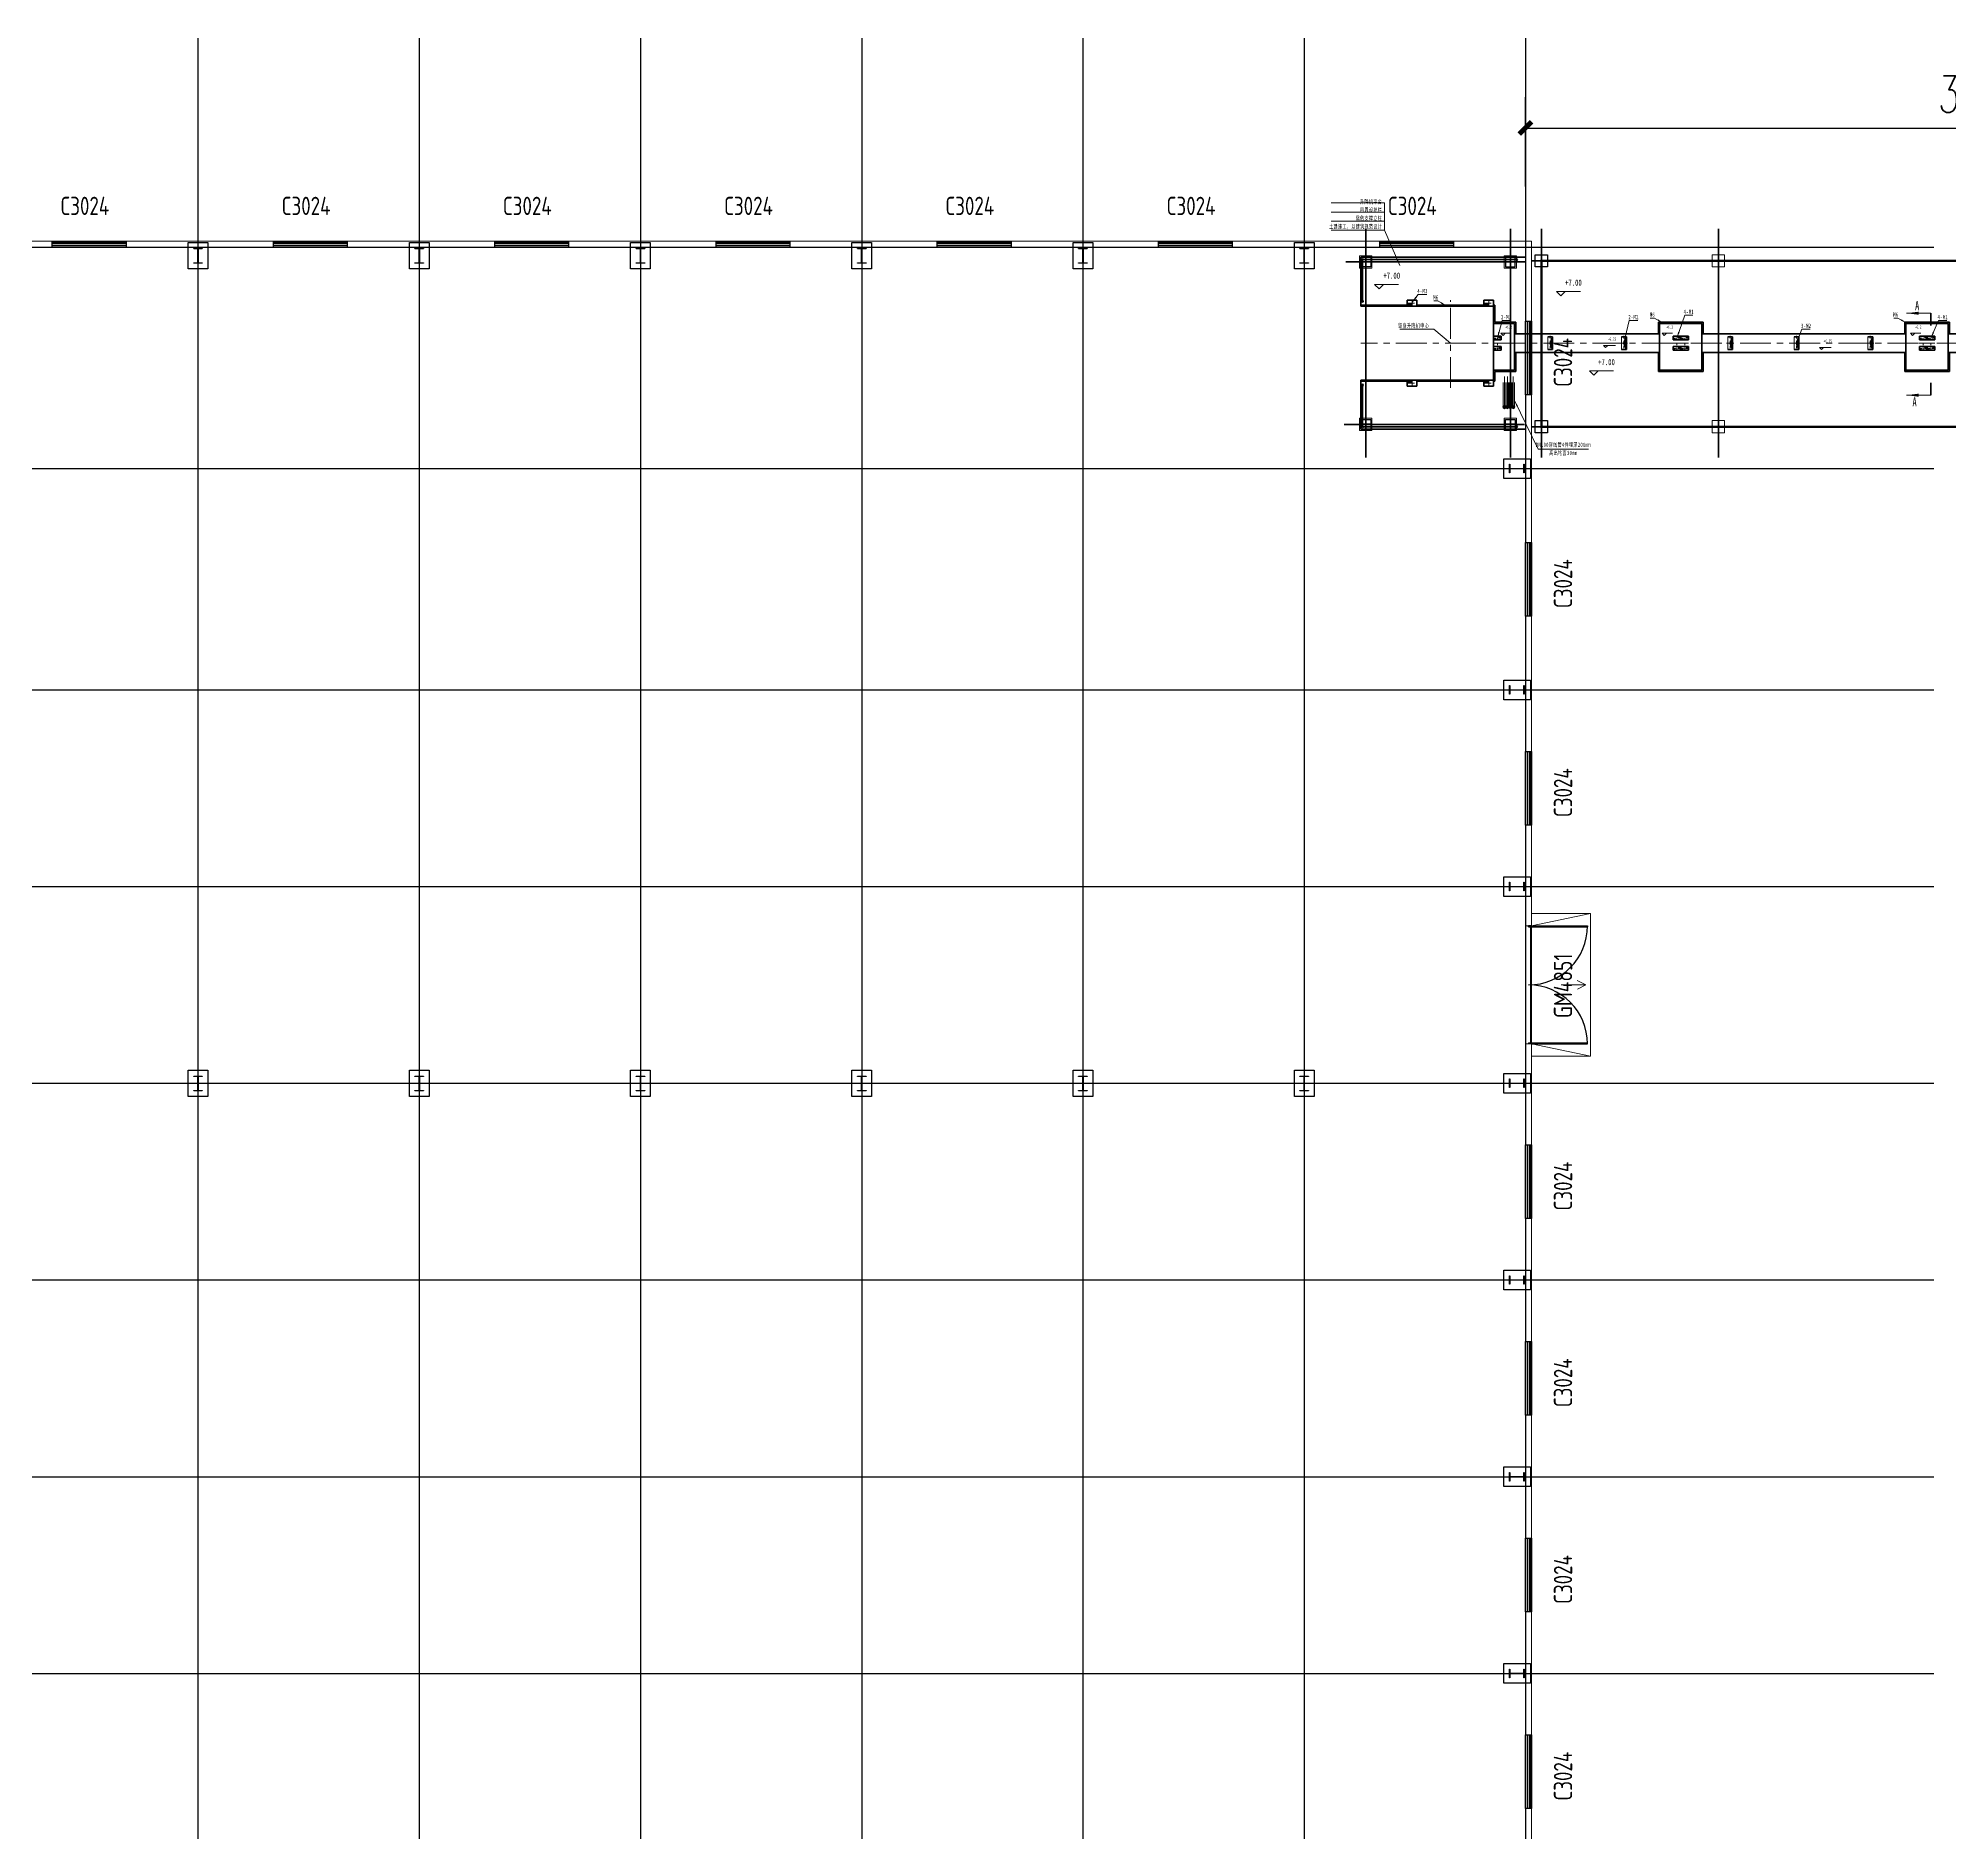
# Model space of a CAD drawing. Header units: metres. Extents: x 497148 to 498044, y 2998751 to 2999627.
# Drawn here: x 497473 to 497550.7, y 2999537.9 to 2999610.9 of the extents above; entities that cross this region are included whole.
import ezdxf
from ezdxf.enums import TextEntityAlignment as Align

# ---------------------------------------------------------------- set-up
doc = ezdxf.new("R2010")
doc.units = ezdxf.units.M
for name, pattern in [('CENTER', [2, 1.25, -0.25, 0.25, -0.25]), ('DASH', [0.35, 0.25, -0.1]), ('中心线', [6350, 1270, -952.5, 3175, -952.5]), ('海诚-轴网线', [4800, 4000, -400, 0, -400]), ('点画线', [18, 12, -2, 2, -2]), ('虚线', [2, 1, -1])]:
    doc.linetypes.add(name, pattern=pattern)
for name, color, linetype, lineweight in [('00_紧固件', 1, 'Continuous', 18), ('A-WALL-可见线', 2, 'Continuous', 18), ('A-门窗号', 7, 'Continuous', 5), ('RMAP-TINN', 7, 'Continuous', 9), ('S-柱', 6, 'Continuous', 9), ('中心线层', 1, 'CENTER', 9), ('剖面线层', 4, 'Continuous', 18), ('尺寸线层', 3, 'Continuous', 18), ('常规模型', 2, 'Continuous', 18), ('桁架-管廊', 6, 'Continuous', 0), ('粗实线层', 7, 'Continuous', 35), ('细实线层', 7, 'Continuous', 18), ('虚线层', 6, '虚线', 18)]:
    doc.layers.add(name, color=color, linetype=linetype, lineweight=lineweight)
for name, color, linetype in [('A-WALL', 4, 'Continuous'), ('A-楼板', 5, 'Continuous'), ('A-窗', 2, 'Continuous'), ('A-门', 2, 'Continuous'), ('DOTE', 1, 'CENTER'), ('PUB_DIM', 3, 'Continuous'), ('S-COLU', 2, 'Continuous'), ('水池', 211, 'Continuous'), ('点划线_绿色', 1, 'Continuous')]:
    doc.layers.add(name, color=color, linetype=linetype)
doc.styles.add('_TCH_DIM_T3', font='SIMPLEX', dxfattribs={"width": 0.705882, "bigfont": 'GBCBIG'})
doc.styles.add('Hztxt-TSSDENG', font='TSSDENG', dxfattribs={"bigfont": 'Hztxt'})
doc.styles.add('标准', font='SimSun.ttf', dxfattribs={"width": 0.667})
doc.dimstyles.new('_TCH_ARCH_M_M&&1', dxfattribs={"dimtxt": 1.4875, "dimasz": 0.5, "dimexe": 1.25, "dimexo": 1.5, "dimgap": 0.63125, "dimtad": 1, "dimzin": 0, "dimdsep": 46, "dimtxsty": '_TCH_DIM_T3', "dimblk": 'ARCHTICK', "dimcen": 0.09, "dimclrt": 7, "dimazin": 2, "dimtfac": 1, "dimtix": 1, "dimtmove": 2, "dimatfit": 3, "dimfxl": 0, "dimtolj": 1, "dimtzin": 0, "dimarcsym": 0})

# ---------------------------------------------------------------- blocks, each defined once
blk = doc.blocks.new('BLOCK1583_2_1')
at = {"layer": '虚线层', "linetype": 'Continuous', "lineweight": 18}
for points in [[(-602, 283), (-677, 133), (-602, 133)], [(-602, 283), (-527, 433), (-602, 433)], [(-182, 283), (-257, 133), (-182, 133)], [(-182, 283), (-107, 433), (-182, 433)]]:
    blk.add_hatch(color=256, dxfattribs=at).paths.add_polyline_path(points, flags=0)
at = {"layer": '中心线层'}
blk.add_line((-107, 283), (-677, 283), dxfattribs=at)
at = {"layer": '中心线层', "linetype": '点画线', "lineweight": 18}
for p, q in [((-602, 133), (-602, 433)), ((-602, 403), (-602, 433)), ((-182, 133), (-182, 433)), ((-182, 403), (-182, 433))]:
    blk.add_line(p, q, dxfattribs=at)
at = {"layer": '粗实线层'}
for p, q in [((-677, 133), (-677, 433)), ((-677, 433), (-527, 433)), ((-527, 133), (-677, 133)), ((-527, 433), (-527, 133)), ((-257, 433), (-107, 433)), ((-257, 433), (-257, 133)), ((-107, 133), (-257, 133)), ((-107, 433), (-107, 133))]:
    blk.add_line(p, q, dxfattribs=at)
at = {"layer": '虚线层', "linetype": '虚线', "lineweight": 18}
for p, q in [((-677, 133), (-602, 283)), ((-527, 433), (-602, 283)), ((-257, 133), (-182, 283)), ((-107, 433), (-182, 283))]:
    blk.add_line(p, q, dxfattribs=at)
blk = doc.blocks.new('BLOCK1363110348_1')
at = {"layer": '剖面线层'}
h = blk.add_hatch(dxfattribs=at)
h.set_pattern_fill('无图案', color=256, style=0, pattern_type=0)
h.set_pattern_definition([(45, (0, 0), (-3.535534, 3.535534), [])])
h.paths.add_polyline_path([(-430, -27), (-430, 50), (-430, 98), (-230, 98), (-230, -27)], flags=0)
at = {"layer": '中心线层', "color": 1, "linetype": 'Continuous', "lineweight": 18}
blk.add_line((-230, 98), (-230, -152), dxfattribs=at)
at = {"layer": '中心线层', "linetype": '点画线', "lineweight": 18}
blk.add_line((-433, -27), (-30, -27), dxfattribs=at)
at = {"layer": '粗实线层'}
for p, q in [((-430, 98), (-30, 98)), ((-430, -152), (-430, 98)), ((-30, 98), (-30, -152)), ((-30, -152), (-430, -152))]:
    blk.add_line(p, q, dxfattribs=at)
blk = doc.blocks.new('A$C47FB0F4E_1')
at = {"layer": '水池', "linetype": 'ByBlock'}
h = blk.add_hatch(dxfattribs=at)
h.set_pattern_fill('AR-CONC', color=2, scale=100, style=0)
h.paths.add_polyline_path([(0, 400), (400, 400), (400, 0), (0, 0)], flags=0)
at = {"layer": '水池', "color": 1, "linetype": 'ByBlock'}
for p, q in [((0, 200), (400, 200)), ((200, 400), (200, 0))]:
    blk.add_line(p, q, dxfattribs=at)
at = {"layer": '水池', "color": 2, "linetype": 'ByBlock'}
blk.add_lwpolyline([(0, 400), (400, 400), (400, 0), (0, 0)], close=True, dxfattribs=at)
blk = doc.blocks.new('BLOCK1363110321')
at = {"layer": '粗实线层'}
h = blk.add_hatch(color=6, dxfattribs=at)
h.paths.add_polyline_path([(-334, 181), (-334, 102), (-334, -79), (-234, 181)], flags=0)
h.paths.add_polyline_path([(-334, 441), (-334, 219), (-334, 181), (-234, 181)], flags=0)
at = {"layer": '中心线层'}
for p, q in [((-84, 181), (-384, 181)), ((-234, -114), (-234, 476))]:
    blk.add_line(p, q, dxfattribs=at)
at = {"layer": '粗实线层', "linetype": 'Continuous', "lineweight": 35}
blk.add_line((-334, -79), (-334, 441), dxfattribs=at)
at = {"layer": '粗实线层'}
for p, q in [((-134, 441), (-334, 441)), ((-234, 181), (-334, 441)), ((-334, -79), (-234, 181)), ((-134, -79), (-334, -79))]:
    blk.add_line(p, q, dxfattribs=at)
at = {"layer": '细实线层', "linetype": 'Continuous'}
blk.add_line((-134, 441), (-134, -79), dxfattribs=at)
blk = doc.blocks.new('*X594')
at = {"layer": '尺寸线层', "linetype": 'Continuous'}
blk.add_hatch(color=4, dxfattribs=at).paths.add_polyline_path([(628, -1435), (499, -1219), (556, -1194)], flags=0)
at = {"layer": '尺寸线层', "color": 4}
for p, q in [((0, 1108), (-2168, 1108)), ((0, 0), (0, 1108)), ((0, 740), (-2168, 740)), ((0, 369), (-2168, 369)), ((0, 0), (0, 0)), ((0, 0), (-2168, 0))]:
    blk.add_line(p, q, dxfattribs=at)
at = {"layer": '尺寸线层', "color": 4, "linetype": 'Continuous'}
blk.add_line((628, -1435), (0, 0), dxfattribs=at)
at = {"layer": '尺寸线层', "color": 4, "insert": (-88, 35), "char_height": 175, "width": 4161.41, "attachment_point": 9, "line_spacing_factor": 1.15057, "style": '标准'}
blk.add_mtext('\\T1.1;升降机平台\\P四周设护栏\\P需做支撑立柱\\P土建施工，以建筑规范设计', dxfattribs=at)
blk = doc.blocks.new('*X595')
at = {"layer": '尺寸线层', "linetype": 'Continuous'}
blk.add_hatch(color=4, dxfattribs=at).paths.add_polyline_path([(778, -572), (567, -435), (607, -387)], flags=0)
at = {"layer": '尺寸线层', "color": 4}
for p, q in [((0, 0), (-1285, 0)), ((99, 0), (0, 0)), ((0, 0), (0, 0))]:
    blk.add_line(p, q, dxfattribs=at)
at = {"layer": '尺寸线层', "color": 4, "linetype": 'Continuous'}
blk.add_line((778, -572), (99, 0), dxfattribs=at)
at = {"layer": '尺寸线层', "color": 4, "insert": (-88, 35), "char_height": 175, "width": 2395.54, "attachment_point": 9, "line_spacing_factor": 1.15057, "style": '标准'}
blk.add_mtext('\\T1.1;竖身升降机中心', dxfattribs=at)
blk = doc.blocks.new('CAXBLOCK3')
at = {"layer": '尺寸线层', "color": 4, "linetype": 'Continuous'}
for p, q in [((-59547, 33236), (-59724, 33413)), ((-59370, 33413), (-59724, 33413)), ((-59547, 33236), (-59370, 33413)), ((-59370, 33413), (-58749, 33413))]:
    blk.add_line(p, q, dxfattribs=at)
at = {"layer": '尺寸线层', "color": 4, "linetype": 'Continuous', "style": '标准', "width": 0.667}
blk.add_text('+7.00', height=250, dxfattribs=at).set_placement((-59370, 33569), align=Align.BOTTOM_LEFT)
blk = doc.blocks.new('CAXBLOCK4')
at = {"layer": '尺寸线层', "color": 4, "linetype": 'Continuous'}
for p, q in [((-60893, 36465), (-61069, 36642)), ((-60716, 36642), (-61069, 36642)), ((-60893, 36465), (-60716, 36642)), ((-60716, 36642), (-60094, 36642))]:
    blk.add_line(p, q, dxfattribs=at)
at = {"layer": '尺寸线层', "color": 4, "linetype": 'Continuous', "style": '标准', "width": 0.667}
blk.add_text('+7.00', height=250, dxfattribs=at).set_placement((-60716, 36798), align=Align.BOTTOM_LEFT)
blk = doc.blocks.new('CAXBLOCK5')
at = {"layer": '尺寸线层', "color": 4, "linetype": 'Continuous'}
for p, q in [((-68284, 36752), (-68461, 36929)), ((-68107, 36929), (-68461, 36929)), ((-68284, 36752), (-68107, 36929)), ((-68107, 36929), (-67486, 36929))]:
    blk.add_line(p, q, dxfattribs=at)
at = {"layer": '尺寸线层', "color": 4, "linetype": 'Continuous', "style": '标准', "width": 0.667}
blk.add_text('+7.00', height=250, dxfattribs=at).set_placement((-68107, 37085), align=Align.BOTTOM_LEFT)
blk = doc.blocks.new('CAXBLOCK10')
at = {"layer": '尺寸线层', "color": 4, "linetype": 'Continuous'}
for p, q in [((-46577, 34849), (-46666, 34938)), ((-46489, 34938), (-46666, 34938)), ((-46577, 34849), (-46489, 34938)), ((-46489, 34938), (-46245, 34938))]:
    blk.add_line(p, q, dxfattribs=at)
at = {"layer": '尺寸线层', "color": 4, "linetype": 'Continuous', "style": '标准', "width": 0.667}
blk.add_text('+6.2', height=125, dxfattribs=at).set_placement((-46489, 35094), align=Align.BOTTOM_LEFT)
blk = doc.blocks.new('CAXBLOCK11')
at = {"layer": '尺寸线层', "color": 4, "linetype": 'Continuous'}
for p, q in [((-56684, 34849), (-56772, 34938)), ((-56596, 34938), (-56772, 34938)), ((-56684, 34849), (-56596, 34938)), ((-56596, 34938), (-56352, 34938))]:
    blk.add_line(p, q, dxfattribs=at)
at = {"layer": '尺寸线层', "color": 4, "linetype": 'Continuous', "style": '标准', "width": 0.667}
blk.add_text('+6.2', height=125, dxfattribs=at).set_placement((-56596, 35094), align=Align.BOTTOM_LEFT)
blk = doc.blocks.new('CAXBLOCK12')
at = {"layer": '尺寸线层', "color": 4, "linetype": 'Continuous'}
for p, q in [((-63235, 34849), (-63323, 34938)), ((-63146, 34938), (-63323, 34938)), ((-63235, 34849), (-63146, 34938)), ((-63146, 34938), (-62903, 34938))]:
    blk.add_line(p, q, dxfattribs=at)
at = {"layer": '尺寸线层', "color": 4, "linetype": 'Continuous', "style": '标准', "width": 0.667}
blk.add_text('+6.2', height=125, dxfattribs=at).set_placement((-63146, 35094), align=Align.BOTTOM_LEFT)
blk = doc.blocks.new('CAXBLOCK15')
at = {"layer": '尺寸线层', "color": 4, "linetype": 'Continuous'}
for p, q in [((-50284, 34278), (-50372, 34366)), ((-50196, 34366), (-50372, 34366)), ((-50284, 34278), (-50196, 34366)), ((-50196, 34366), (-49886, 34366))]:
    blk.add_line(p, q, dxfattribs=at)
at = {"layer": '尺寸线层', "color": 4, "linetype": 'Continuous', "style": '标准', "width": 0.667}
blk.add_text('+6.75', height=125, dxfattribs=at).set_placement((-50196, 34523), align=Align.BOTTOM_LEFT)
blk = doc.blocks.new('CAXBLOCK16')
at = {"layer": '尺寸线层', "color": 4, "linetype": 'Continuous'}
for p, q in [((-59065, 34359), (-59153, 34447)), ((-58976, 34447), (-59153, 34447)), ((-59065, 34359), (-58976, 34447)), ((-58976, 34447), (-58667, 34447))]:
    blk.add_line(p, q, dxfattribs=at)
at = {"layer": '尺寸线层', "color": 4, "linetype": 'Continuous', "style": '标准', "width": 0.667}
blk.add_text('+6.75', height=125, dxfattribs=at).set_placement((-58976, 34603), align=Align.BOTTOM_LEFT)
blk = doc.blocks.new('*X596')
at = {"layer": '尺寸线层', "linetype": 'Continuous'}
blk.add_hatch(color=4, dxfattribs=at).paths.add_polyline_path([(-1982, 1973), (-1845, 1762), (-1901, 1735)], flags=0)
at = {"layer": '尺寸线层', "color": 4, "linetype": 'Continuous'}
blk.add_line((-1982, 1973), (-1025, 0), dxfattribs=at)
at = {"layer": '尺寸线层', "color": 4}
blk.add_line((-1025, 0), (1025, 0), dxfattribs=at)
at = {"layer": '尺寸线层', "color": 4, "char_height": 175, "attachment_point": 5, "line_spacing_factor": 1.15057, "style": '标准'}
for s, insert, width in [('\\T1.1;DN100穿线管4件埋深200mm', (0, 166), 4098.81), ('\\T1.1;高出地面30mm', (0, -166), 2096.62)]:
    blk.add_mtext(s, dxfattribs=dict(at, insert=insert, width=width))
blk = doc.blocks.new('*X597')
at = {"layer": '尺寸线层'}
for points in [[(-1000, 0), (-500, -62), (-500, 62)], [(-1000, -3333), (-500, -3396), (-500, -3271)]]:
    blk.add_hatch(color=0, dxfattribs=at).paths.add_polyline_path(points, flags=0)
at = {"layer": '尺寸线层', "color": 0}
for p, q in [((0, 0), (-1000, 0)), ((0, -3333), (-1000, -3333))]:
    blk.add_line(p, q, dxfattribs=at)
at = {"layer": '尺寸线层', "color": 0, "linetype": 'Continuous', "lineweight": 35}
for p, q in [((0, -500), (0, 0)), ((0, -3333), (0, -2833))]:
    blk.add_line(p, q, dxfattribs=at)
at = {"layer": '尺寸线层', "color": 0, "char_height": 375, "width": 750, "attachment_point": 5, "line_spacing_factor": 1.15057, "style": '标准'}
for insert in [(-554, 311), (-660, -3603)]:
    blk.add_mtext('\\T1.1;A', dxfattribs=dict(at, insert=insert))
blk = doc.blocks.new('*X601')
at = {"layer": '尺寸线层', "linetype": 'Continuous'}
blk.add_hatch(color=4, dxfattribs=at).paths.add_polyline_path([(-477, -714), (-407, -473), (-349, -497)], flags=0)
at = {"layer": '尺寸线层', "color": 4, "linetype": 'Continuous'}
blk.add_line((-477, -714), (-168, 0), dxfattribs=at)
at = {"layer": '尺寸线层', "color": 4}
blk.add_line((-168, 0), (168, 0), dxfattribs=at)
at = {"layer": '尺寸线层', "color": 4, "insert": (0, 137), "char_height": 175, "width": 672.18, "attachment_point": 5, "line_spacing_factor": 1.15057, "style": '标准'}
blk.add_mtext('\\T1.1;4-M1', dxfattribs=at)
blk = doc.blocks.new('*X602')
at = {"layer": '尺寸线层', "linetype": 'Continuous'}
blk.add_hatch(color=4, dxfattribs=at).paths.add_polyline_path([(-488, -928), (-436, -682), (-377, -702)], flags=0)
at = {"layer": '尺寸线层', "color": 4, "linetype": 'Continuous'}
blk.add_line((-488, -928), (-168, 0), dxfattribs=at)
at = {"layer": '尺寸线层', "color": 4}
blk.add_line((-168, 0), (168, 0), dxfattribs=at)
at = {"layer": '尺寸线层', "color": 4, "insert": (0, 137), "char_height": 175, "width": 672.18, "attachment_point": 5, "line_spacing_factor": 1.15057, "style": '标准'}
blk.add_mtext('\\T1.1;4-M1', dxfattribs=at)
blk = doc.blocks.new('*X603')
at = {"layer": '尺寸线层', "linetype": 'Continuous'}
blk.add_hatch(color=4, dxfattribs=at).paths.add_polyline_path([(-359, -714), (-324, -465), (-264, -481)], flags=0)
at = {"layer": '尺寸线层', "color": 4, "linetype": 'Continuous'}
blk.add_line((-359, -714), (-167, 0), dxfattribs=at)
at = {"layer": '尺寸线层', "color": 4}
blk.add_line((-167, 0), (167, 0), dxfattribs=at)
at = {"layer": '尺寸线层', "color": 4, "insert": (0, 137), "char_height": 175, "width": 666.96, "attachment_point": 5, "line_spacing_factor": 1.15057, "style": '标准'}
blk.add_mtext('\\T1.1;2-M1', dxfattribs=at)
blk = doc.blocks.new('*X605')
at = {"layer": '尺寸线层', "linetype": 'Continuous'}
blk.add_hatch(color=4, dxfattribs=at).paths.add_polyline_path([(-389, -572), (-329, -327), (-270, -350)], flags=0)
at = {"layer": '尺寸线层', "color": 4, "linetype": 'Continuous'}
blk.add_line((-389, -572), (-169, 0), dxfattribs=at)
at = {"layer": '尺寸线层', "color": 4}
blk.add_line((-169, 0), (169, 0), dxfattribs=at)
at = {"layer": '尺寸线层', "color": 4, "insert": (0, 137), "char_height": 175, "width": 677.4, "attachment_point": 5, "line_spacing_factor": 1.15057, "style": '标准'}
blk.add_mtext('\\T1.1;3-M2', dxfattribs=at)
blk = doc.blocks.new('*X606')
at = {"layer": '尺寸线层', "linetype": 'Continuous'}
blk.add_hatch(color=4, dxfattribs=at).paths.add_polyline_path([(-388, -924), (-361, -674), (-300, -688)], flags=0)
at = {"layer": '尺寸线层', "color": 4, "linetype": 'Continuous'}
blk.add_line((-388, -924), (-170, 0), dxfattribs=at)
at = {"layer": '尺寸线层', "color": 4}
blk.add_line((-170, 0), (170, 0), dxfattribs=at)
at = {"layer": '尺寸线层', "color": 4, "insert": (0, 137), "char_height": 175, "width": 680, "attachment_point": 5, "line_spacing_factor": 1.15057, "style": '标准'}
blk.add_mtext('\\T1.1;2-M2', dxfattribs=at)
blk = doc.blocks.new('*X607')
at = {"layer": '尺寸线层', "linetype": 'Continuous'}
blk.add_hatch(color=4, dxfattribs=at).paths.add_polyline_path([(-425, -314), (-292, -100), (-243, -139)], flags=0)
at = {"layer": '尺寸线层', "color": 4, "linetype": 'Continuous'}
blk.add_line((-425, -314), (-171, 0), dxfattribs=at)
at = {"layer": '尺寸线层', "color": 4}
blk.add_line((-171, 0), (171, 0), dxfattribs=at)
at = {"layer": '尺寸线层', "color": 4, "insert": (0, 137), "char_height": 175, "width": 685.22, "attachment_point": 5, "line_spacing_factor": 1.15057, "style": '标准'}
blk.add_mtext('\\T1.1;4-M3', dxfattribs=at)
blk = doc.blocks.new('*X609')
at = {"layer": '尺寸线层', "linetype": 'Continuous'}
blk.add_hatch(color=4, dxfattribs=at).paths.add_polyline_path([(442, -206), (209, -108), (240, -54)], flags=0)
at = {"layer": '尺寸线层', "color": 4}
blk.add_line((83, 0), (-83, 0), dxfattribs=at)
at = {"layer": '尺寸线层', "color": 4, "linetype": 'Continuous'}
blk.add_line((442, -206), (83, 0), dxfattribs=at)
at = {"layer": '尺寸线层', "color": 4, "insert": (0, 137), "char_height": 175, "width": 350, "attachment_point": 5, "line_spacing_factor": 1.15057, "style": '标准'}
blk.add_mtext('\\T1.1;M6', dxfattribs=at)
blk = doc.blocks.new('*X610')
at = {"layer": '尺寸线层', "linetype": 'Continuous'}
blk.add_hatch(color=4, dxfattribs=at).paths.add_polyline_path([(442, -206), (209, -108), (240, -54)], flags=0)
at = {"layer": '尺寸线层', "color": 4}
blk.add_line((83, 0), (-83, 0), dxfattribs=at)
at = {"layer": '尺寸线层', "color": 4, "linetype": 'Continuous'}
blk.add_line((442, -206), (83, 0), dxfattribs=at)
at = {"layer": '尺寸线层', "color": 4, "insert": (0, 137), "char_height": 175, "width": 350, "attachment_point": 5, "line_spacing_factor": 1.15057, "style": '标准'}
blk.add_mtext('\\T1.1;M6', dxfattribs=at)
blk = doc.blocks.new('*X611')
at = {"layer": '尺寸线层', "linetype": 'Continuous'}
blk.add_hatch(color=4, dxfattribs=at).paths.add_polyline_path([(442, -206), (209, -108), (240, -54)], flags=0)
at = {"layer": '尺寸线层', "color": 4}
blk.add_line((83, 0), (-83, 0), dxfattribs=at)
at = {"layer": '尺寸线层', "color": 4, "linetype": 'Continuous'}
blk.add_line((442, -206), (83, 0), dxfattribs=at)
at = {"layer": '尺寸线层', "color": 4, "insert": (0, 137), "char_height": 175, "width": 350, "attachment_point": 5, "line_spacing_factor": 1.15057, "style": '标准'}
blk.add_mtext('\\T1.1;M6', dxfattribs=at)
blk = doc.blocks.new('A$Ce080179e')
at = {"layer": '00_紧固件'}
blk.add_line((9.426, 16.3), (9.086, 16.3), dxfattribs=at)
at = {"layer": '中心线层'}
for p, q in [((6.936, 17.083), (6.936, 20.65)), ((67.971, 18.9), (3.296, 18.9)), ((16.619, 18.9), (15.971, 18.9)), ((26.639, 18.9), (25.991, 18.9)), ((9.136, 16.3), (9.136, 17.8)), ((9.256, 16.3), (9.256, 17.8)), ((9.376, 16.3), (9.376, 17.8)), ((9.496, 16.3), (9.496, 17.8)), ((9.136, 16.247), (9.136, 16.353)), ((9.256, 16.247), (9.256, 16.353)), ((9.376, 16.247), (9.376, 16.353)), ((9.376, 16.247), (9.376, 16.353)), ((9.496, 16.247), (9.496, 16.353)), ((9.496, 16.247), (9.496, 16.353)), ((9.083, 16.3), (9.189, 16.3)), ((9.203, 16.3), (9.309, 16.3)), ((9.323, 16.3), (9.429, 16.3)), ((9.323, 16.3), (9.429, 16.3)), ((9.443, 16.3), (9.549, 16.3)), ((9.443, 16.3), (9.549, 16.3))]:
    blk.add_line(p, q, dxfattribs=at)
at = {"layer": '桁架-管廊', "linetype": 'DASH', "const_width": 0.1}
blk.add_lwpolyline([(10.641, 15.5), (10.641, 22.25), (48.286, 22.25), (48.286, 15.5)], close=True, dxfattribs=at)
at = {"layer": '粗实线层'}
for p, q in [((3.296, 20.4), (3.296, 22.4)), ((3.296, 22.4), (9.991, 22.4)), ((5.176, 20.45), (3.296, 20.45)), ((8.696, 20.4), (3.296, 20.4)), ((8.296, 20.45), (5.576, 20.45)), ((8.746, 20.45), (8.696, 20.45)), ((8.696, 18.9), (8.696, 20.4)), ((8.746, 19.75), (8.746, 20.45)), ((9.546, 19.7), (8.696, 19.7)), ((9.596, 19.75), (8.746, 19.75)), ((9.546, 19.7), (9.546, 17.8)), ((9.596, 19.75), (9.596, 19.275)), ((8.696, 18.9), (8.696, 17.4)), ((8.696, 18.9), (8.696, 17.4)), ((15.446, 19.275), (9.546, 19.275)), ((15.446, 18.9), (15.446, 19.275)), ((17.166, 18.9), (17.166, 19.275)), ((25.466, 19.275), (17.166, 19.275)), ((25.466, 18.9), (25.466, 19.275)), ((27.186, 18.9), (27.186, 19.275)), ((35.486, 19.275), (27.186, 19.275)), ((15.446, 18.525), (9.546, 18.525)), ((9.596, 18.525), (9.596, 17.75)), ((25.466, 18.525), (17.166, 18.525)), ((35.486, 18.525), (27.186, 18.525)), ((8.696, 17.4), (3.296, 17.4)), ((3.296, 17.4), (3.296, 15.4)), ((5.176, 17.35), (3.296, 17.35)), ((8.296, 17.35), (5.576, 17.35)), ((9.546, 17.8), (8.696, 17.8)), ((8.746, 17.35), (8.696, 17.35)), ((9.596, 17.75), (8.746, 17.75)), ((8.746, 17.75), (8.746, 17.35)), ((3.296, 15.4), (9.991, 15.4))]:
    blk.add_line(p, q, dxfattribs=at)
at = {"layer": '粗实线层', "color": 2}
for p, q in [((3.364, 22.271), (3.364, 20.631)), ((3.394, 22.301), (9.604, 22.301)), ((3.364, 15.529), (3.364, 17.169)), ((3.394, 15.499), (9.604, 15.499))]:
    blk.add_line(p, q, dxfattribs=at)
at = {"layer": '粗实线层', "lineweight": 35}
for p, q in [((15.396, 19.75), (17.216, 19.75)), ((15.396, 19.75), (15.396, 19.275)), ((16.316, 19.7), (15.446, 19.7)), ((15.446, 19.7), (15.446, 17.8)), ((16.316, 19.7), (17.166, 19.7)), ((17.166, 19.7), (17.166, 17.8)), ((17.216, 19.75), (17.216, 19.275)), ((25.416, 19.75), (27.236, 19.75)), ((25.416, 19.75), (25.416, 19.275)), ((26.336, 19.7), (25.466, 19.7)), ((25.466, 19.7), (25.466, 17.8)), ((26.336, 19.7), (27.186, 19.7)), ((27.186, 19.7), (27.186, 17.8)), ((27.236, 19.75), (27.236, 19.275)), ((15.396, 18.525), (15.396, 17.75)), ((17.216, 18.525), (17.216, 17.75)), ((25.416, 18.525), (25.416, 17.75)), ((27.236, 18.525), (27.236, 17.75)), ((15.396, 17.75), (17.216, 17.75)), ((15.446, 17.8), (17.166, 17.8)), ((25.416, 17.75), (27.236, 17.75)), ((25.466, 17.8), (27.186, 17.8))]:
    blk.add_line(p, q, dxfattribs=at)
at = {"layer": '粗实线层', "color": 2}
for centre in [(3.364, 22.301), (9.634, 22.301), (3.364, 20.601), (3.364, 17.199), (3.364, 15.499), (9.634, 15.499)]:
    blk.add_circle(centre, 0.03, dxfattribs=at)
at = {"layer": '粗实线层'}
for centre in [(9.136, 16.3), (9.256, 16.3), (9.376, 16.3), (9.496, 16.3)]:
    blk.add_circle(centre, 0.05, dxfattribs=at)
at = {"layer": '虚线层'}
for p, q in [((9.086, 16.3), (9.086, 17.8)), ((9.186, 16.3), (9.186, 17.8)), ((9.206, 16.3), (9.206, 17.8)), ((9.306, 16.3), (9.306, 17.8)), ((9.326, 16.3), (9.326, 17.8)), ((9.326, 16.3), (9.326, 17.8)), ((9.426, 16.3), (9.426, 17.8)), ((9.446, 16.3), (9.446, 17.8)), ((9.446, 16.3), (9.446, 17.8)), ((9.546, 16.3), (9.546, 17.8))]:
    blk.add_line(p, q, dxfattribs=at)
at = {"layer": '中心线层', "xscale": 0.001, "yscale": 0.001, "zscale": 0.001, "rotation": 180}
for p in [(10.762, 19.081), (13.762, 19.081), (18.082, 19.081), (20.782, 19.081), (23.782, 19.081)]:
    blk.add_blockref('BLOCK1363110321', p, dxfattribs=at)
at = {"layer": '尺寸线层', "xscale": 0.001, "yscale": 0.001, "zscale": 0.001}
for name, p in [('*X594', (4.249, 23.495)), ('*X607', (5.801, 20.883)), ('*X611', (6.34, 20.621)), ('*X602', (16.634, 20.038)), ('*X595', (6.158, 19.471)), ('*X603', (9.205, 19.824)), ('*X606', (14.384, 19.824)), ('*X610', (15.15, 19.924)), ('*X605', (21.405, 19.471)), ('*X609', (25.055, 19.924)), ('*X601', (26.963, 19.824)), ('*X596', (11.528, 14.595))]:
    blk.add_blockref(name, p, dxfattribs=at)
at = {"layer": '尺寸线层', "color": 4, "linetype": 'Continuous', "xscale": 0.001, "yscale": 0.001, "zscale": 0.001}
for name in ['CAXBLOCK5', 'CAXBLOCK4', 'CAXBLOCK12', 'CAXBLOCK11', 'CAXBLOCK10', 'CAXBLOCK16', 'CAXBLOCK15', 'CAXBLOCK3']:
    blk.add_blockref(name, (72.316, -15.637), dxfattribs=at)
at = {"layer": '尺寸线层', "color": 4, "xscale": 0.001, "yscale": 0.001, "zscale": 0.001}
blk.add_blockref('*X597', (26.486, 20.118), dxfattribs=at)
at = {"layer": '水池', "color": 5, "linetype": 'ByBlock', "xscale": 0.001, "yscale": 0.001, "zscale": 0.001, "rotation": 180}
for p in [(3.696, 22.4), (3.696, 15.8), (9.576, 15.8)]:
    blk.add_blockref('A$C47FB0F4E_1', p, dxfattribs=at)
at = {"layer": '水池', "color": 5, "linetype": 'ByBlock', "xscale": -0.001, "yscale": 0.001, "zscale": 0.001}
blk.add_blockref('A$C47FB0F4E_1', (9.576, 22), dxfattribs=at)
at = {"layer": '粗实线层', "xscale": -0.001, "yscale": 0.001, "zscale": 0.001, "rotation": 180}
for p in [(5.606, 20.498), (8.726, 20.498)]:
    blk.add_blockref('BLOCK1363110348_1', p, dxfattribs=at)
at = {"layer": '粗实线层', "xscale": 0.001, "yscale": 0.001, "zscale": 0.001}
for p in [(5.606, 17.301), (8.726, 17.301)]:
    blk.add_blockref('BLOCK1363110348_1', p, dxfattribs=at)
at = {"layer": '虚线层', "xscale": -0.001, "yscale": 0.001, "zscale": 0.001, "rotation": 90}
for p in [(9.129, 18.508), (16.429, 18.508), (16.749, 18.508), (26.449, 18.508), (26.769, 18.508)]:
    blk.add_blockref('BLOCK1583_2_1', p, dxfattribs=at)
blk = doc.blocks.new('ZQWS_C3024 - ZQWS_C3024-1066933-F1一层 工作_464')
at = {"color": 0}
for p, q in [((-1500, -125), (-1500, 125)), ((-1500, 125), (1500, 125)), ((-1500, 42), (1500, 42)), ((1500, 125), (1500, -125)), ((-1500, -42), (1500, -42)), ((1500, -125), (-1500, -125))]:
    blk.add_line(p, q, dxfattribs=at)
blk = doc.blocks.new('海诚-双扇-平开-无视窗 - 4800 x 5100mm-1069299-F1一层 工作_464')
at = {"color": 0}
for p, q in [((-2400, 2400), (-2360, 2400)), ((-2400, 125), (-2400, 2400)), ((-2360, 0), (-2360, 2400)), ((2400, 2400), (2360, 2400)), ((2360, 0), (2360, 2400)), ((2400, 125), (2400, 2400)), ((-2400, 125), (-2400, 0)), ((-2360, 0), (-2400, 0)), ((2400, 125), (2400, 0)), ((2360, 0), (2400, 0))]:
    blk.add_line(p, q, dxfattribs=at)
for centre, start, end in [((-2400, 0), 360, 90), ((2400, 0), 90, 180)]:
    blk.add_arc(centre, 2400, start, end, dxfattribs=at)
blk = doc.blocks.new('入门坡道 - 入门坡道-1105300-F1一层 工作_464')
at = {"layer": '常规模型'}
for p, q in [((-2947, -2269), (-2947, 131)), ((-2947, 131), (-2447, 131)), ((-2447, 131), (-2947, -2269)), ((-2407, 131), (2313, 131)), ((2353, 131), (2853, 131)), ((2853, -2269), (2353, 131)), ((2853, 131), (2853, -2269)), ((2853, -2269), (-2947, -2269))]:
    blk.add_line(p, q, dxfattribs=at)
blk = doc.blocks.new('入门坡道 - 入门坡道 - 200-1_464')
at = {"layer": '常规模型'}
for q in [(-47, -1069), (-214, -1741), (127, -1728)]:
    blk.add_line((-47, -2069), q, dxfattribs=at)
blk.add_blockref('入门坡道 - 入门坡道-1105300-F1一层 工作_464', (0, 0), dxfattribs=at)
blk = doc.blocks.new('混凝土-矩形-柱 - 500 x 500 mm-1088432-F1一层 工作_464')
at = {"layer": 'S-柱'}
blk.add_lwpolyline([(-250, -250), (-250, 250), (250, 250), (250, -250), (-250, -250)], close=True, dxfattribs=at)
blk = doc.blocks.new('混凝土-矩形-柱 - 500 x 500 mm-1101752-F1一层 工作_464')
at = {"layer": 'S-柱'}
blk.add_lwpolyline([(-250, -250), (-250, 250), (250, 250), (250, -250), (-250, -250)], close=True, dxfattribs=at)
blk = doc.blocks.new('45325424235')
at = {"layer": 'S-COLU'}
for points in [[(458973, 233401), (459773, 233401), (459773, 232326), (458973, 232326)], [(467973, 233401), (468773, 233401), (468773, 232326), (467973, 232326)], [(476973, 233401), (477773, 233401), (477773, 232326), (476973, 232326)], [(485973, 233401), (486773, 233401), (486773, 232326), (485973, 232326)], [(494973, 233401), (495773, 233401), (495773, 232326), (494973, 232326)], [(503973, 233401), (504773, 233401), (504773, 232326), (503973, 232326)], [(459198, 233151), (459548, 233151), (459548, 233137), (459378, 233137), (459378, 232565), (459548, 232565), (459548, 232551), (459198, 232551), (459198, 232565), (459368, 232565), (459368, 233137), (459198, 233137)], [(468198, 233151), (468548, 233151), (468548, 233137), (468378, 233137), (468378, 232565), (468548, 232565), (468548, 232551), (468198, 232551), (468198, 232565), (468368, 232565), (468368, 233137), (468198, 233137)], [(477198, 233151), (477548, 233151), (477548, 233137), (477378, 233137), (477378, 232565), (477548, 232565), (477548, 232551), (477198, 232551), (477198, 232565), (477368, 232565), (477368, 233137), (477198, 233137)], [(486198, 233151), (486548, 233151), (486548, 233137), (486378, 233137), (486378, 232565), (486548, 232565), (486548, 232551), (486198, 232551), (486198, 232565), (486368, 232565), (486368, 233137), (486198, 233137)], [(495198, 233151), (495548, 233151), (495548, 233137), (495378, 233137), (495378, 232565), (495548, 232565), (495548, 232551), (495198, 232551), (495198, 232565), (495368, 232565), (495368, 233137), (495198, 233137)], [(504198, 233151), (504548, 233151), (504548, 233137), (504378, 233137), (504378, 232565), (504548, 232565), (504548, 232551), (504198, 232551), (504198, 232565), (504368, 232565), (504368, 233137), (504198, 233137)], [(514273, 232901), (514273, 232401), (513773, 232401), (513773, 232901)], [(514273, 226151), (514273, 225651), (513773, 225651), (513773, 226151)], [(513573, 224601), (513573, 223801), (512498, 223801), (512498, 224601)], [(513323, 224376), (513323, 224026), (513309, 224026), (513309, 224196), (512737, 224196), (512737, 224026), (512723, 224026), (512723, 224376), (512737, 224376), (512737, 224206), (513309, 224206), (513309, 224376)], [(513573, 215601), (513573, 214801), (512498, 214801), (512498, 215601)], [(513323, 215376), (513323, 215026), (513309, 215026), (513309, 215196), (512737, 215196), (512737, 215026), (512723, 215026), (512723, 215376), (512737, 215376), (512737, 215206), (513309, 215206), (513309, 215376)], [(513573, 207601), (513573, 206801), (512498, 206801), (512498, 207601)], [(513323, 207376), (513323, 207026), (513309, 207026), (513309, 207196), (512737, 207196), (512737, 207026), (512723, 207026), (512723, 207376), (512737, 207376), (512737, 207206), (513309, 207206), (513309, 207376)], [(458973, 199738), (459773, 199738), (459773, 198663), (458973, 198663)], [(459198, 199488), (459548, 199488), (459548, 199474), (459378, 199474), (459378, 198902), (459548, 198902), (459548, 198888), (459198, 198888), (459198, 198902), (459368, 198902), (459368, 199474), (459198, 199474)], [(467973, 199738), (468773, 199738), (468773, 198663), (467973, 198663)], [(468198, 199488), (468548, 199488), (468548, 199474), (468378, 199474), (468378, 198902), (468548, 198902), (468548, 198888), (468198, 198888), (468198, 198902), (468368, 198902), (468368, 199474), (468198, 199474)], [(476973, 199738), (477773, 199738), (477773, 198663), (476973, 198663)], [(477198, 199488), (477548, 199488), (477548, 199474), (477378, 199474), (477378, 198902), (477548, 198902), (477548, 198888), (477198, 198888), (477198, 198902), (477368, 198902), (477368, 199474), (477198, 199474)], [(485973, 199738), (486773, 199738), (486773, 198663), (485973, 198663)], [(486198, 199488), (486548, 199488), (486548, 199474), (486378, 199474), (486378, 198902), (486548, 198902), (486548, 198888), (486198, 198888), (486198, 198902), (486368, 198902), (486368, 199474), (486198, 199474)], [(494973, 199738), (495773, 199738), (495773, 198663), (494973, 198663)], [(495198, 199488), (495548, 199488), (495548, 199474), (495378, 199474), (495378, 198902), (495548, 198902), (495548, 198888), (495198, 198888), (495198, 198902), (495368, 198902), (495368, 199474), (495198, 199474)], [(503973, 199738), (504773, 199738), (504773, 198663), (503973, 198663)], [(504198, 199488), (504548, 199488), (504548, 199474), (504378, 199474), (504378, 198902), (504548, 198902), (504548, 198888), (504198, 198888), (504198, 198902), (504368, 198902), (504368, 199474), (504198, 199474)], [(513573, 199601), (513573, 198801), (512498, 198801), (512498, 199601)], [(513323, 199376), (513323, 199026), (513309, 199026), (513309, 199196), (512737, 199196), (512737, 199026), (512723, 199026), (512723, 199376), (512737, 199376), (512737, 199206), (513309, 199206), (513309, 199376)], [(513573, 191601), (513573, 190801), (512498, 190801), (512498, 191601)], [(513323, 191376), (513323, 191026), (513309, 191026), (513309, 191196), (512737, 191196), (512737, 191026), (512723, 191026), (512723, 191376), (512737, 191376), (512737, 191206), (513309, 191206), (513309, 191376)], [(513573, 183601), (513573, 182801), (512498, 182801), (512498, 183601)], [(513323, 183376), (513323, 183026), (513309, 183026), (513309, 183196), (512737, 183196), (512737, 183026), (512723, 183026), (512723, 183376), (512737, 183376), (512737, 183206), (513309, 183206), (513309, 183376)], [(513573, 175601), (513573, 174801), (512498, 174801), (512498, 175601)], [(513323, 175376), (513323, 175026), (513309, 175026), (513309, 175196), (512737, 175196), (512737, 175026), (512723, 175026), (512723, 175376), (512737, 175376), (512737, 175206), (513309, 175206), (513309, 175376)]]:
    blk.add_lwpolyline(points, close=True, dxfattribs=at)
blk = doc.blocks.new('A$Ca9a93b5c')
blk.add_lwpolyline([(17, 140.37), (147, 140.37), (147, 8.37), (17, 8.37)], close=True)
at = {"layer": 'A-WALL', "lineweight": 18}
for p, q in [((87.075, 140.62), (81.075, 140.62)), ((81.075, 140.37), (87.075, 140.37)), ((87.075, 140.37), (87.075, 140.62)), ((96.075, 140.62), (90.075, 140.62)), ((90.075, 140.62), (90.075, 140.37)), ((90.075, 140.37), (96.075, 140.37)), ((96.075, 140.37), (96.075, 140.62)), ((105.075, 140.62), (99.075, 140.62)), ((99.075, 140.62), (99.075, 140.37)), ((99.075, 140.37), (105.075, 140.37)), ((105.075, 140.37), (105.075, 140.62)), ((114.075, 140.62), (108.075, 140.62)), ((108.075, 140.62), (108.075, 140.37)), ((108.075, 140.37), (114.075, 140.37)), ((114.075, 140.37), (114.075, 140.62)), ((123.075, 140.62), (117.075, 140.62)), ((117.075, 140.62), (117.075, 140.37)), ((117.075, 140.37), (123.075, 140.37)), ((123.075, 140.37), (123.075, 140.62)), ((132.075, 140.62), (126.075, 140.62)), ((126.075, 140.62), (126.075, 140.37)), ((126.075, 140.37), (132.075, 140.37)), ((132.075, 140.37), (132.075, 140.62)), ((141.075, 140.62), (135.075, 140.62)), ((135.075, 140.62), (135.075, 140.37)), ((135.075, 140.37), (141.075, 140.37)), ((141.075, 140.37), (141.075, 140.62)), ((147, 140.62), (144.075, 140.62)), ((144.075, 140.62), (144.075, 140.37)), ((144.075, 140.37), (147, 140.37)), ((147.25, 140.62), (147, 140.62)), ((147, 140.37), (147, 137.37)), ((147.25, 137.37), (147.25, 140.62)), ((147, 137.37), (147.25, 137.37)), ((147.25, 134.37), (147, 134.37)), ((147, 134.37), (147, 128.37)), ((147.25, 128.37), (147.25, 134.37)), ((147, 128.37), (147.25, 128.37)), ((147.25, 125.37), (147, 125.37)), ((147, 125.37), (147, 119.87)), ((147.25, 119.87), (147.25, 125.37)), ((147, 119.87), (147.25, 119.87)), ((147.25, 116.87), (147, 116.87)), ((147, 116.87), (147, 112.77)), ((147.25, 112.77), (147.25, 116.87)), ((147, 112.77), (147.25, 112.77)), ((147.25, 107.97), (147, 107.97)), ((147, 107.97), (147, 103.87)), ((147.25, 103.87), (147.25, 107.97)), ((147, 103.87), (147.25, 103.87)), ((147.25, 100.87), (147, 100.87)), ((147, 100.87), (147, 95.87)), ((147.25, 95.87), (147.25, 100.87)), ((147, 95.87), (147.25, 95.87)), ((147.25, 92.87), (147, 92.87)), ((147, 92.87), (147, 87.87)), ((147.25, 87.87), (147.25, 92.87)), ((147, 87.87), (147.25, 87.87)), ((147.25, 84.87), (147, 84.87)), ((147, 84.87), (147, 79.87)), ((147.25, 79.87), (147.25, 84.87)), ((147, 79.87), (147.25, 79.87)), ((147.25, 76.87), (147, 76.87)), ((147, 76.87), (147, 71.87)), ((147.25, 71.87), (147.25, 76.87))]:
    blk.add_line(p, q, dxfattribs=at)
at = {"layer": 'A-WALL-可见线', "lineweight": 9}
for p, q in [((87.075, 140.57), (90.075, 140.57)), ((90.075, 140.37), (87.075, 140.37)), ((96.075, 140.57), (99.075, 140.57)), ((99.075, 140.37), (96.075, 140.37)), ((105.075, 140.57), (108.075, 140.57)), ((108.075, 140.37), (105.075, 140.37)), ((114.075, 140.57), (117.075, 140.57)), ((117.075, 140.37), (114.075, 140.37)), ((123.075, 140.57), (126.075, 140.57)), ((126.075, 140.37), (123.075, 140.37)), ((132.075, 140.57), (135.075, 140.57)), ((135.075, 140.37), (132.075, 140.37)), ((141.075, 140.57), (144.075, 140.57)), ((144.075, 140.37), (141.075, 140.37)), ((147, 134.37), (147, 137.37)), ((147.2, 137.37), (147.2, 134.37)), ((147, 125.37), (147, 128.37)), ((147.2, 128.37), (147.2, 125.37)), ((147, 116.87), (147, 119.87)), ((147.2, 119.87), (147.2, 116.87)), ((147, 107.97), (147, 112.77)), ((147, 112.77), (147.2, 112.77)), ((147.2, 112.77), (147, 112.77)), ((147.2, 112.73), (147.2, 108.01)), ((147.2, 107.97), (147, 107.97)), ((147, 107.97), (147.2, 107.97)), ((147, 100.87), (147, 103.87)), ((147.2, 103.87), (147.2, 100.87)), ((147, 92.87), (147, 95.87)), ((147.2, 95.87), (147.2, 92.87)), ((147, 84.87), (147, 87.87)), ((147.2, 87.87), (147.2, 84.87)), ((147, 76.87), (147, 79.87)), ((147.2, 79.87), (147.2, 76.87))]:
    blk.add_line(p, q, dxfattribs=at)
at = {"layer": 'A-楼板', "color": 0, "lineweight": 9}
for p, q in [((147, 140.37), (17, 140.37)), ((147, 8.37), (147, 140.37))]:
    blk.add_line(p, q, dxfattribs=at)
at = {"layer": 'DOTE', "linetype": '海诚-轴网线'}
for p, q in [((93, 148.872), (93, 0)), ((102, 148.872), (102, 0)), ((111, 148.872), (111, 0)), ((120, 148.872), (120, 0)), ((129, 148.872), (129, 0)), ((138, 148.872), (138, 0)), ((147, 148.872), (147, 0)), ((7.724, 140.37), (163.617, 140.37)), ((7.724, 131.37), (163.617, 131.37)), ((7.724, 122.37), (163.617, 122.37)), ((7.724, 114.37), (163.617, 114.37)), ((7.724, 106.37), (163.617, 106.37)), ((7.724, 98.37), (163.617, 98.37)), ((7.724, 90.37), (163.617, 90.37)), ((7.724, 82.37), (163.617, 82.37))]:
    blk.add_line(p, q, dxfattribs=at)
at = {"layer": 'RMAP-TINN'}
for p, q in [((147.25, 108.01), (147.25, 112.73)), ((147.25, 64.77), (147.25, 107.97))]:
    blk.add_line(p, q, dxfattribs=at)
at = {"layer": '点划线_绿色', "linetype": '中心线', "lineweight": 200}
for p, q in [((140.505, 131.82), (140.505, 141.12)), ((146.385, 131.82), (146.385, 141.12)), ((147.65, 131.82), (147.65, 141.12)), ((154.85, 131.82), (154.85, 141.12)), ((139.69, 139.785), (147.035, 139.785)), ((147.25, 139.82), (187.455, 139.82)), ((139.623, 133.165), (146.968, 133.165)), ((147.25, 133.07), (187.455, 133.07))]:
    blk.add_line(p, q, dxfattribs=at)
at = {"xscale": 0.001, "yscale": 0.001, "zscale": 0.001}
blk.add_blockref('45325424235', (-366.373, -92.831), dxfattribs=at)
at = {"layer": 'A-窗', "xscale": 0.001, "yscale": 0.001, "zscale": 0.001}
for p in [(88.575, 140.495), (97.575, 140.495), (106.575, 140.495), (115.575, 140.495), (124.575, 140.495), (133.575, 140.495), (142.575, 140.495)]:
    blk.add_blockref('ZQWS_C3024 - ZQWS_C3024-1066933-F1一层 工作_464', p, dxfattribs=at)
at = {"layer": 'A-窗', "xscale": 0.001, "yscale": 0.001, "zscale": 0.001, "rotation": 269.9999999999999}
for p in [(147.125, 135.87), (147.125, 126.87), (147.125, 118.37), (147.125, 102.37), (147.125, 94.37), (147.125, 86.37), (147.125, 78.37)]:
    blk.add_blockref('ZQWS_C3024 - ZQWS_C3024-1066933-F1一层 工作_464', p, dxfattribs=at)
at = {"layer": 'A-门', "xscale": 0.001, "yscale": 0.001, "zscale": 0.001, "rotation": 269.9999999999999}
blk.add_blockref('海诚-双扇-平开-无视窗 - 4800 x 5100mm-1069299-F1一层 工作_464', (147.125, 110.37), dxfattribs=at)
at = {"layer": 'S-柱', "xscale": 0.001, "yscale": 0.001, "zscale": 0.001}
for name, p in [('混凝土-矩形-柱 - 500 x 500 mm-1088432-F1一层 工作_464', (140.505, 139.77)), ('混凝土-矩形-柱 - 500 x 500 mm-1088432-F1一层 工作_464', (146.385, 139.77)), ('混凝土-矩形-柱 - 500 x 500 mm-1101752-F1一层 工作_464', (147.65, 139.82)), ('混凝土-矩形-柱 - 500 x 500 mm-1101752-F1一层 工作_464', (154.85, 139.82)), ('混凝土-矩形-柱 - 500 x 500 mm-1088432-F1一层 工作_464', (140.505, 133.17)), ('混凝土-矩形-柱 - 500 x 500 mm-1088432-F1一层 工作_464', (146.385, 133.17)), ('混凝土-矩形-柱 - 500 x 500 mm-1101752-F1一层 工作_464', (147.65, 133.07)), ('混凝土-矩形-柱 - 500 x 500 mm-1101752-F1一层 工作_464', (154.85, 133.07))]:
    blk.add_blockref(name, p, dxfattribs=at)
at = {"layer": '常规模型', "xscale": 0.001, "yscale": 0.001, "zscale": 0.001, "rotation": 89.9999999999999}
blk.add_blockref('入门坡道 - 入门坡道 - 200-1_464', (147.381, 110.417), dxfattribs=at)
at = {"layer": 'A-门窗号', "lineweight": 15, "style": 'Hztxt-TSSDENG', "width": 0.79}
for p in [(87.401, 141.681), (96.401, 141.681), (105.401, 141.681), (114.401, 141.681), (123.401, 141.681), (132.401, 141.681), (141.401, 141.681)]:
    blk.add_text('C3024', height=0.745, dxfattribs=at).set_placement(p)
at = {"layer": 'A-门窗号', "lineweight": 15, "style": 'Hztxt-TSSDENG'}
for s, width, p in [('C3024', 0.79, (148.901, 134.695)), ('C3024', 0.79, (148.901, 125.695)), ('C3024', 0.79, (148.901, 117.195)), ('GM4851', 0.81, (148.901, 109.021)), ('C3024', 0.79, (148.901, 101.195)), ('C3024', 0.79, (148.901, 93.195)), ('C3024', 0.79, (148.901, 85.195)), ('C3024', 0.79, (148.901, 77.195))]:
    blk.add_text(s, height=0.745, rotation=90, dxfattribs=dict(at, width=width)).set_placement(p)
blk = doc.blocks.new('_ArchTick')
at = {"color": 0, "linetype": 'ByBlock', "const_width": 0.4}
blk.add_lwpolyline([(-0.5, -0.5), (0.5, 0.5)], dxfattribs=at)
blk = doc.blocks.new('*D626')
at = {"layer": 'Defpoints', "color": 0, "transparency": 16777216}
for p in [(497572.434, 2999607.25), (497533.487, 2999603.376), (497572.434, 2999603.376)]:
    blk.add_point(p, dxfattribs=at)
at = {"layer": 'PUB_DIM', "color": 0, "lineweight": -2, "transparency": 16777216}
for p, q in [((497533.487, 2999604.876), (497533.487, 2999608.5)), ((497572.434, 2999604.876), (497572.434, 2999608.5)), ((497533.487, 2999607.25), (497572.434, 2999607.25))]:
    blk.add_line(p, q, dxfattribs=at)
at = {"layer": 'PUB_DIM', "color": 0, "lineweight": -2, "transparency": 16777216, "xscale": 0.5, "yscale": 0.5, "zscale": 0.5, "rotation": 180}
blk.add_blockref('_ArchTick', (497533.487, 2999607.25), dxfattribs=at)
at = {"layer": 'PUB_DIM', "color": 0, "lineweight": -2, "transparency": 16777216, "xscale": 0.5, "yscale": 0.5, "zscale": 0.5}
blk.add_blockref('_ArchTick', (497572.434, 2999607.25), dxfattribs=at)
at = {"layer": 'PUB_DIM', "color": 7, "transparency": 16777216, "insert": (497552.961, 2999608.625), "char_height": 1.4875, "attachment_point": 5, "style": '_TCH_DIM_T3'}
blk.add_mtext('\\A1;38.95m', dxfattribs=at)

msp = doc.modelspace()

# ---------------------------------------------------------------- block references
for name, p in [('A$Ce080179e', (497523.498, 2999579.599)), ('A$Ca9a93b5c', (497386.487, 2999462.029))]:
    msp.add_blockref(name, p)

# ---------------------------------------------------------------- dimensions: what is measured, and where the dimension line sits
at = {"layer": 'PUB_DIM'}
dim = msp.add_linear_dim(base=(497572.434, 2999607.25), p1=(497533.487, 2999603.376), p2=(497572.434, 2999603.376), dimstyle='_TCH_ARCH_M_M&&1', override={"dimpost": 'm'}, dxfattribs=at)
dim.commit()
dim.dimension.update_dxf_attribs({"geometry": '*D626', "text_midpoint": (497552.961, 2999608.625)})

doc.saveas('drawing.dxf')
